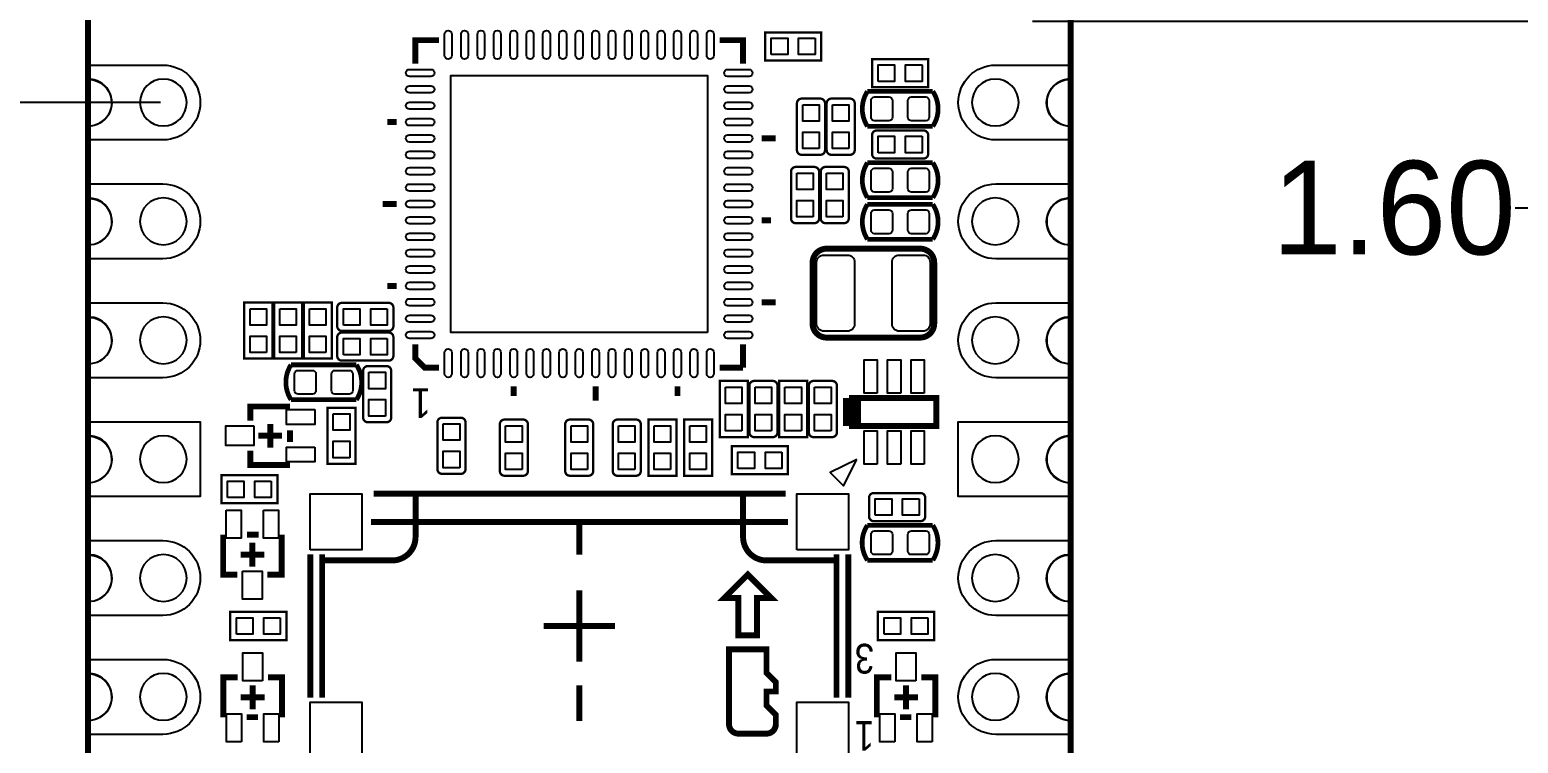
# Model space of a CAD drawing. Extents: x -3.1 to 72.3, y -97.3 to -26.1.
# Drawn here: x 23.13 to 54.94, y -78.91 to -63.66 of the extents above; entities that cross this region are included whole.
import ezdxf
from ezdxf.enums import TextEntityAlignment as Align

# ---------------------------------------------------------------- set-up
doc = ezdxf.new("R2010")
doc.units = 0
doc.header["$MEASUREMENT"] = 0
doc.layers.get('0').update_dxf_attribs({"linetype": 'CONTINUOUS'})
doc.layers.get('Defpoints').update_dxf_attribs({"linetype": 'CONTINUOUS'})
for name, color, linetype in [('BG_OUTLINE', 254, 'CONTINUOUS'), ('PG_SILKSCREEN_TOP', 254, 'CONTINUOUS'), ('PIN_TOP', 94, 'CONTINUOUS')]:
    doc.layers.add(name, color=color, linetype=linetype)
doc.dimstyles.get("Standard").update_dxf_attribs({"dimtxt": 2, "dimasz": 2, "dimexe": 0.18, "dimexo": 0.0625, "dimgap": 0.09, "dimtad": 0, "dimtih": 1, "dimtoh": 1, "dimdec": 4, "dimzin": 0, "dimdsep": 46, "dimtxsty": 'STANDARD', "dimcen": 0.09, "dimadec": 0, "dimazin": 0, "dimtfac": 1, "dimtdec": 4, "dimtofl": 0, "dimtmove": 0, "dimatfit": 3, "dimfxl": 1, "dimtolj": 1, "dimtzin": 0, "dimarcsym": 0})

# ---------------------------------------------------------------- blocks, each defined once
blk = doc.blocks.new('*D9')
at = {"color": 0, "linetype": 'Continuous', "lineweight": -2, "transparency": 16777216}
for p, q in [((19.178, -60.677), (19.178, -58.677)), ((25.921, -62.677), (18.998, -62.677)), ((25.921, -65.217), (18.998, -65.217)), ((19.178, -67.217), (19.178, -69.217))]:
    blk.add_line(p, q, dxfattribs=at)
at = {"color": 0, "linetype": 'Continuous', "transparency": 16777216}
for points in [[(18.845, -60.677), (19.511, -60.677), (19.178, -62.677)], [(18.845, -67.217), (19.511, -67.217), (19.178, -65.217)]]:
    blk.add_solid(points, dxfattribs=at)
at = {"layer": 'Defpoints', "color": 0, "linetype": 'Continuous', "transparency": 16777216}
for p in [(19.178, -62.677), (25.983, -62.677), (25.983, -65.217)]:
    blk.add_point(p, dxfattribs=at)
at = {"color": 0, "linetype": 'Continuous', "transparency": 16777216, "insert": (19.178, -63.947), "char_height": 2, "width": 9.33333, "attachment_point": 5}
blk.add_mtext('\\A1;2.54', dxfattribs=at)
blk = doc.blocks.new('*D10')
at = {"color": 0, "linetype": 'Continuous', "lineweight": -2, "transparency": 16777216}
for p, q in [((25.921, -42.357), (12.005, -42.357)), ((12.185, -44.357), (12.185, -65.397)), ((12.185, -88.617), (12.185, -67.577)), ((25.921, -90.617), (12.005, -90.617))]:
    blk.add_line(p, q, dxfattribs=at)
at = {"color": 0, "linetype": 'Continuous', "transparency": 16777216}
for points in [[(11.851, -44.357), (12.518, -44.357), (12.185, -42.357)], [(11.851, -88.617), (12.518, -88.617), (12.185, -90.617)]]:
    blk.add_solid(points, dxfattribs=at)
at = {"layer": 'Defpoints', "color": 0, "linetype": 'Continuous', "transparency": 16777216}
for p in [(25.983, -42.357), (12.185, -90.617), (25.983, -90.617)]:
    blk.add_point(p, dxfattribs=at)
at = {"color": 0, "linetype": 'Continuous', "transparency": 16777216, "insert": (12.185, -66.487), "char_height": 2, "attachment_point": 5}
blk.add_mtext('\\A1;48.26', dxfattribs=at)
blk = doc.blocks.new('*D11')
at = {"color": 0, "linetype": 'Continuous', "lineweight": -2, "transparency": 16777216}
for p, q in [((24.311, -40.987), (1.866, -40.987)), ((2.046, -42.987), (2.046, -65.397)), ((2.046, -89.987), (2.046, -67.577)), ((24.311, -91.987), (1.866, -91.987))]:
    blk.add_line(p, q, dxfattribs=at)
at = {"color": 0, "linetype": 'Continuous', "transparency": 16777216}
for points in [[(1.712, -42.987), (2.379, -42.987), (2.046, -40.987)], [(1.712, -89.987), (2.379, -89.987), (2.046, -91.987)]]:
    blk.add_solid(points, dxfattribs=at)
at = {"layer": 'Defpoints', "color": 0, "linetype": 'Continuous', "transparency": 16777216}
for p in [(2.046, -40.987), (24.373, -40.987), (24.373, -91.987)]:
    blk.add_point(p, dxfattribs=at)
at = {"color": 0, "linetype": 'Continuous', "transparency": 16777216, "insert": (2.046, -66.487), "char_height": 2, "width": 10.37528, "attachment_point": 5}
blk.add_mtext('\\A1;51.0', dxfattribs=at)
blk = doc.blocks.new('*D14')
at = {"color": 0, "linetype": 'Continuous', "lineweight": -2, "transparency": 16777216}
for p, q in [((56.874, -59.877), (56.874, -57.877)), ((44.557, -61.877), (57.054, -61.877)), ((44.557, -63.477), (57.054, -63.477)), ((56.874, -65.477), (56.874, -67.477)), ((56.874, -67.477), (54.874, -67.477))]:
    blk.add_line(p, q, dxfattribs=at)
at = {"color": 0, "linetype": 'Continuous', "transparency": 16777216}
for points in [[(56.541, -59.877), (57.207, -59.877), (56.874, -61.877)], [(56.541, -65.477), (57.207, -65.477), (56.874, -63.477)]]:
    blk.add_solid(points, dxfattribs=at)
at = {"layer": 'Defpoints', "color": 0, "linetype": 'Continuous', "transparency": 16777216}
for p in [(44.495, -61.877), (44.495, -63.477), (56.874, -63.477)]:
    blk.add_point(p, dxfattribs=at)
at = {"color": 0, "linetype": 'Continuous', "transparency": 16777216, "insert": (52.284, -67.477), "char_height": 2, "attachment_point": 5}
blk.add_mtext('\\A1;1.60', dxfattribs=at)

msp = doc.modelspace()

# ---------------------------------------------------------------- linework, layer by layer
at = {"layer": 'BG_OUTLINE'}
for points in [[(24.37003, -63.18435), (24.37003, -64.72461, -1.020355), (24.37003, -65.72435), (24.37003, -67.26461, -1.020355), (24.37003, -68.26435), (24.37003, -69.80461, -1.020355), (24.37003, -70.80435), (24.37003, -72.34461, -1.020355), (24.37003, -73.34435), (24.37003, -74.88461, -1.020355), (24.37003, -75.88435), (24.37003, -77.42461, -1.020355), (24.37003, -78.42435), (24.37003, -79.96461, -1.020355)], [(45.36998, -79.96461), (45.36998, -78.42435, -1.020488), (45.36998, -77.42461), (45.36998, -75.88435, -1.020488), (45.36998, -74.88461), (45.36998, -73.34435, -1.020488), (45.36998, -72.34461), (45.36998, -70.80435, -1.020488), (45.36998, -69.80461), (45.36998, -68.26435, -1.020488), (45.36998, -67.26461), (45.36998, -65.72435, -1.020488), (45.36998, -64.72461), (45.36998, -63.18435, -1.020488)], [(26.48356, -65.21737, 1), (25.48331, -65.21737)], [(44.26356, -65.21737, 1), (43.26331, -65.21737)], [(25.48331, -65.21737, 1), (26.48356, -65.21737)], [(43.26331, -65.21737, 1), (44.26356, -65.21737)], [(26.48356, -67.75737, 1), (25.48331, -67.75737)], [(44.26356, -67.75737, 1), (43.26331, -67.75737)], [(25.48331, -67.75737, 1), (26.48356, -67.75737)], [(43.26331, -67.75737, 1), (44.26356, -67.75737)], [(26.48356, -70.29737, 1), (25.48331, -70.29737)], [(44.26356, -70.29737, 1), (43.26331, -70.29737)], [(25.48331, -70.29737, 1), (26.48356, -70.29737)], [(43.26331, -70.29737, 1), (44.26356, -70.29737)], [(26.48356, -72.83737, 1), (25.48331, -72.83737)], [(44.26356, -72.83737, 1), (43.26331, -72.83737)], [(25.48331, -72.83737, 1), (26.48356, -72.83737)], [(43.26331, -72.83737, 1), (44.26356, -72.83737)], [(26.48356, -75.37737, 1), (25.48331, -75.37737)], [(44.26356, -75.37737, 1), (43.26331, -75.37737)], [(25.48331, -75.37737, 1), (26.48356, -75.37737)], [(43.26331, -75.37737, 1), (44.26356, -75.37737)], [(26.48356, -77.91737, 1), (25.48331, -77.91737)], [(44.26356, -77.91737, 1), (43.26331, -77.91737)], [(25.48331, -77.91737, 1), (26.48356, -77.91737)], [(43.26331, -77.91737, 1), (44.26356, -77.91737)]]:
    msp.add_lwpolyline(points, format="xyb", dxfattribs=at)
at = {"layer": 'PG_SILKSCREEN_TOP'}
for points, const_width in [([(34.87343, -91.98745), (45.37354, -91.98745), (45.37354, -40.98729), (24.37333, -40.98729), (24.37333, -91.98745), (34.87343, -91.98745)], 0.127), ([(31.87166, -63.88489), (31.37154, -63.88489), (31.37154, -64.38501)], 0.127), ([(38.37178, -64.38501), (38.37178, -63.88489), (37.87165, -63.88489)], 0.127), ([(40.0436, -64.31948), (38.84371, -64.31948), (38.84371, -63.71953), (40.0436, -63.71953), (40.0436, -64.31948)], 0.05004), ([(42.3296, -64.89098), (41.12971, -64.89098), (41.12971, -64.29103), (42.3296, -64.29103), (42.3296, -64.89098)], 0.05004), ([(41.03116, -64.97963), (42.42816, -64.97963)], 0.1016), ([(30.97174, -65.63495), (30.77159, -65.63495)], 0.127), ([(42.42816, -65.72639), (41.03116, -65.72639)], 0.1016), ([(38.77157, -65.98496), (39.07155, -65.98496)], 0.127), ([(41.03116, -66.50363), (42.42816, -66.50363)], 0.1016), ([(30.97174, -67.38501), (30.67177, -67.38501)], 0.127), ([(42.42816, -67.25039), (41.03116, -67.25039)], 0.1016), ([(41.03116, -67.39263), (42.42816, -67.39263)], 0.1016), ([(38.97172, -67.73502), (38.77157, -67.73502)], 0.127), ([(42.42816, -68.13939), (41.03116, -68.13939)], 0.1016), ([(30.97174, -69.13507), (30.77159, -69.13507)], 0.127), ([(27.71368, -70.69005), (27.71368, -69.49016), (28.31363, -69.49016), (28.31363, -70.69005), (27.71368, -70.69005)], 0.05004), ([(28.94863, -69.49016), (28.94863, -70.69005), (28.34868, -70.69005), (28.34868, -69.49016), (28.94863, -69.49016)], 0.05004), ([(28.98368, -70.69005), (28.98368, -69.49016), (29.58363, -69.49016), (29.58363, -70.69005), (28.98368, -70.69005)], 0.05004), ([(38.77157, -69.48508), (39.07155, -69.48508)], 0.127), ([(31.37154, -70.385), (31.37154, -70.68497), (31.57169, -70.88513), (31.87166, -70.88513)], 0.127), ([(38.37178, -70.88513), (38.37178, -70.385)], 0.127), ([(28.71216, -70.82163), (30.10916, -70.82163)], 0.1016), ([(37.87165, -70.88513), (38.37178, -70.88513)], 0.127), ([(33.47161, -71.48507), (33.47161, -71.28492)], 0.127), ([(35.22167, -71.28492), (35.22167, -71.5849)], 0.127), ([(36.97173, -71.48507), (36.97173, -71.28492)], 0.127), ([(37.87368, -72.36645), (37.87368, -71.16656), (38.47363, -71.16656), (38.47363, -72.36645), (37.87368, -72.36645)], 0.05004), ([(39.14368, -72.36645), (39.14368, -71.16656), (39.74363, -71.16656), (39.74363, -72.36645), (39.14368, -72.36645)], 0.05004), ([(30.10916, -71.56839), (28.71216, -71.56839)], 0.1016), ([(40.70273, -71.53003), (40.70273, -72.12998)], 0.381), ([(42.50258, -71.53003), (40.70273, -71.53003), (40.70273, -72.12998), (42.50258, -72.12998), (42.50258, -71.53003)], 0.127), ([(28.6926, -71.71291), (27.84271, -71.71291), (27.84271, -72.01289)], 0.127), ([(29.49168, -72.93795), (29.49168, -71.73806), (30.09163, -71.73806), (30.09163, -72.93795), (29.49168, -72.93795)], 0.05004), ([(28.26766, -72.59201), (28.26766, -72.08401)], 0.127), ([(28.6926, -72.47009), (28.6926, -72.22294)], 0.127), ([(36.34968, -73.19195), (36.34968, -71.99206), (36.94963, -71.99206), (36.94963, -73.19195), (36.34968, -73.19195)], 0.05004), ([(37.11168, -73.19195), (37.11168, -71.99206), (37.71163, -71.99206), (37.71163, -73.19195), (37.11168, -73.19195)], 0.05004), ([(28.52166, -72.33801), (28.01366, -72.33801)], 0.127), ([(27.84271, -72.65601), (27.84271, -72.9631), (28.6926, -72.9631)], 0.127), ([(38.13251, -72.56127), (39.3324, -72.56127), (39.3324, -73.16122), (38.13251, -73.16122), (38.13251, -72.56127)], 0.05004), ([(28.4231, -73.78098), (27.22321, -73.78098), (27.22321, -73.18103), (28.4231, -73.18103), (28.4231, -73.78098)], 0.05004), ([(30.47746, -73.57702), (39.28338, -73.57702)], 0.127), ([(39.32986, -74.18001), (31.51835, -74.18001), (30.41904, -74.17925)], 0.127), ([(34.87343, -74.11601), (34.87343, -74.87801)], 0.127), ([(27.26156, -74.45306), (27.26156, -75.30295), (27.56154, -75.30295)], 0.127), ([(28.01874, -74.45306), (27.77159, -74.45306)], 0.127), ([(28.20466, -75.30295), (28.51175, -75.30295), (28.51175, -74.45306)], 0.127), ([(41.03116, -74.25063), (42.42816, -74.25063)], 0.1016), ([(27.88666, -74.62401), (27.88666, -75.13201)], 0.127), ([(28.14066, -74.87801), (27.63266, -74.87801)], 0.127), ([(29.12338, -77.93083), (29.12338, -74.87191)], 0.127), ([(29.37738, -77.93083), (29.37738, -74.87191)], 0.127), ([(40.36949, -77.93083), (40.36949, -74.87191)], 0.127), ([(40.62349, -77.93083), (40.62349, -74.87191)], 0.127), ([(42.42816, -74.99739), (41.03116, -74.99739)], 0.1016), ([(38.27322, -75.80384), (38.27322, -76.60368), (38.67302, -76.60368), (38.67302, -75.80384), (38.97325, -75.80384), (38.47312, -75.30371), (37.97325, -75.80384), (38.27322, -75.80384)], 0.127), ([(34.87343, -75.64001), (34.87343, -76.40201)], 0.127), ([(27.41371, -76.10203), (28.6136, -76.10203), (28.6136, -76.70198), (27.41371, -76.70198), (27.41371, -76.10203)], 0.05004), ([(34.11143, -76.40201), (35.63543, -76.40201)], 0.127), ([(34.87343, -76.40201), (34.87343, -77.16401)], 0.127), ([(42.4566, -76.70198), (41.25671, -76.70198), (41.25671, -76.10203), (42.4566, -76.10203), (42.4566, -76.70198)], 0.05004), ([(27.57525, -77.50106), (27.26817, -77.50106), (27.26817, -78.35095)], 0.127), ([(27.89326, -78.18001), (27.89326, -77.67201)], 0.127), ([(28.51835, -78.35095), (28.51835, -77.50106), (28.21838, -77.50106)], 0.127), ([(34.87343, -77.67201), (34.87343, -78.43401)], 0.127), ([(41.53865, -77.50106), (41.23156, -77.50106), (41.23156, -78.35095)], 0.127), ([(41.85666, -78.18001), (41.85666, -77.67201)], 0.127), ([(42.48175, -78.35095), (42.48175, -77.50106), (42.18178, -77.50106)], 0.127), ([(27.63926, -77.92601), (28.14726, -77.92601)], 0.127), ([(41.60266, -77.92601), (42.11066, -77.92601)], 0.127), ([(27.76118, -78.35095), (28.00832, -78.35095)], 0.127), ([(41.72458, -78.35095), (41.97172, -78.35095)], 0.127)]:
    msp.add_lwpolyline(points, dxfattribs=dict(at, const_width=const_width))
for points, const_width in [([(39.52468, -66.18409), (39.52468, -65.23388, -0.413469), (39.62476, -65.13406), (40.02455, -65.13406, -0.413469), (40.12463, -65.23388), (40.12463, -66.23413, -0.413469), (40.02455, -66.33395), (39.62476, -66.33395, -0.413469), (39.52468, -66.23413), (39.52468, -66.18409)], 0.05004), ([(40.15968, -66.18409), (40.15968, -65.23388, -0.413469), (40.25976, -65.13406), (40.65955, -65.13406, -0.413469), (40.75963, -65.23388), (40.75963, -66.23413, -0.413469), (40.65955, -66.33395), (40.25976, -66.33395, -0.413469), (40.15968, -66.23413), (40.15968, -66.18409)], 0.05004), ([(41.03116, -64.97963, 0.294144), (41.03116, -65.72639)], 0.1016), ([(42.42816, -64.97963, -0.303708), (42.42816, -65.72639)], 0.1016), ([(41.27957, -65.81503), (42.22978, -65.81503, -0.413469), (42.3296, -65.91511), (42.3296, -66.3149, -0.413469), (42.22978, -66.41498), (41.22953, -66.41498, -0.413469), (41.12971, -66.3149), (41.12971, -65.91511, -0.413469), (41.22953, -65.81503), (41.27957, -65.81503)], 0.05004), ([(41.03116, -66.50363, 0.294144), (41.03116, -67.25039)], 0.1016), ([(42.42816, -66.50363, -0.303708), (42.42816, -67.25039)], 0.1016), ([(39.99763, -66.74442), (39.99763, -67.69463, -0.413469), (39.89755, -67.79445), (39.49776, -67.79445, -0.413469), (39.39768, -67.69463), (39.39768, -66.69438, -0.413469), (39.49776, -66.59456), (39.89755, -66.59456, -0.413469), (39.99763, -66.69438), (39.99763, -66.74442)], 0.05004), ([(40.63263, -66.74442), (40.63263, -67.69463, -0.413469), (40.53255, -67.79445), (40.13276, -67.79445, -0.413469), (40.03268, -67.69463), (40.03268, -66.69438, -0.413469), (40.13276, -66.59456), (40.53255, -66.59456, -0.413469), (40.63263, -66.69438), (40.63263, -66.74442)], 0.05004), ([(41.03116, -67.39263, 0.294144), (41.03116, -68.13939)], 0.1016), ([(42.42816, -67.39263, -0.303708), (42.42816, -68.13939)], 0.1016), ([(42.45813, -68.64002), (42.45813, -69.93999, -0.414207), (42.15815, -70.23997), (40.15816, -70.23997, -0.414207), (39.85818, -69.93999), (39.85818, -68.64002, -0.414207), (40.15816, -68.34005), (42.15815, -68.34005, -0.414207), (42.45813, -68.64002)], 0.127), ([(29.84957, -69.49803), (30.79978, -69.49803, -0.413469), (30.8996, -69.59811), (30.8996, -69.9979, -0.413469), (30.79978, -70.09798), (29.79953, -70.09798, -0.413469), (29.69971, -69.9979), (29.69971, -69.59811, -0.413469), (29.79953, -69.49803), (29.84957, -69.49803)], 0.05004), ([(30.74974, -70.73298), (29.79953, -70.73298, -0.413469), (29.69971, -70.6329), (29.69971, -70.23311, -0.413469), (29.79953, -70.13303), (30.79978, -70.13303, -0.413469), (30.8996, -70.23311), (30.8996, -70.6329, -0.413469), (30.79978, -70.73298), (30.74974, -70.73298)], 0.05004), ([(28.71216, -70.82163, 0.294144), (28.71216, -71.56839)], 0.1016), ([(30.10916, -70.82163, -0.303708), (30.10916, -71.56839)], 0.1016), ([(30.25368, -71.89909), (30.25368, -70.94888, -0.413469), (30.35376, -70.84906), (30.75355, -70.84906, -0.413469), (30.85363, -70.94888), (30.85363, -71.94913, -0.413469), (30.75355, -72.04895), (30.35376, -72.04895, -0.413469), (30.25368, -71.94913), (30.25368, -71.89909)], 0.05004), ([(38.50868, -72.21659), (38.50868, -71.26638, -0.413469), (38.60876, -71.16656), (39.00855, -71.16656, -0.413469), (39.10863, -71.26638), (39.10863, -72.26663, -0.413469), (39.00855, -72.36645), (38.60876, -72.36645, -0.413469), (38.50868, -72.26663), (38.50868, -72.21659)], 0.05004), ([(40.37863, -71.31642), (40.37863, -72.26663, -0.41347), (40.27855, -72.36645), (39.87876, -72.36645, -0.41347), (39.77868, -72.26663), (39.77868, -71.26638, -0.41347), (39.87876, -71.16656), (40.27855, -71.16656, -0.41347), (40.37863, -71.26638), (40.37863, -71.31642)], 0.05004), ([(32.44113, -72.10204), (32.44113, -73.05225, -0.413469), (32.34105, -73.15208), (31.94126, -73.15208, -0.413469), (31.84118, -73.05225), (31.84118, -72.052, -0.413469), (31.94126, -71.95218), (32.34105, -71.95218, -0.413469), (32.44113, -72.052), (32.44113, -72.10204)], 0.05004), ([(33.77463, -72.14192), (33.77463, -73.09213, -0.413469), (33.67455, -73.19195), (33.27476, -73.19195, -0.413469), (33.17468, -73.09213), (33.17468, -72.09188, -0.413469), (33.27476, -71.99206), (33.67455, -71.99206, -0.413469), (33.77463, -72.09188), (33.77463, -72.14192)], 0.05004), ([(35.17163, -72.14192), (35.17163, -73.09213, -0.413469), (35.07155, -73.19195), (34.67176, -73.19195, -0.413469), (34.57168, -73.09213), (34.57168, -72.09188, -0.413469), (34.67176, -71.99206), (35.07155, -71.99206, -0.413469), (35.17163, -72.09188), (35.17163, -72.14192)], 0.05004), ([(36.18763, -72.14192), (36.18763, -73.09213, -0.413469), (36.08755, -73.19195), (35.68776, -73.19195, -0.413469), (35.58768, -73.09213), (35.58768, -72.09188, -0.413469), (35.68776, -71.99206), (36.08755, -71.99206, -0.413469), (36.18763, -72.09188), (36.18763, -72.14192)], 0.05004), ([(31.37331, -73.60191), (31.37331, -74.50209, -0.414129), (30.87344, -75.00196), (29.37332, -75.00196)], 0.127), ([(38.37355, -73.60191), (38.37355, -74.50209, 0.414129), (38.87343, -75.00196), (40.37355, -75.00196)], 0.127), ([(42.11624, -74.16198), (41.16603, -74.16198, -0.413469), (41.06621, -74.0619), (41.06621, -73.66211, -0.413469), (41.16603, -73.56203), (42.16628, -73.56203, -0.413469), (42.2661, -73.66211), (42.2661, -74.0619, -0.413469), (42.16628, -74.16198), (42.11624, -74.16198)], 0.05004), ([(41.03116, -74.99739, -0.303708), (41.03116, -74.25063)], 0.1016), ([(42.42816, -74.99739, 0.294144), (42.42816, -74.25063)], 0.1016), ([(38.27348, -78.70198), (38.87343, -78.70198, 0.414051), (39.07332, -78.50208), (39.07332, -78.30193), (38.87343, -78.10203), (38.87343, -77.80205), (39.07332, -77.80205), (39.07332, -77.6019), (38.87343, -77.402), (38.87343, -76.90213), (38.07333, -76.90213), (38.07333, -78.50208, 0.414211), (38.27348, -78.70198)], 0.127)]:
    msp.add_lwpolyline(points, format="xyb", dxfattribs=dict(at, const_width=const_width))
msp.add_lwpolyline([(40.8023, -72.84321), (40.23664, -73.12591), (40.5196, -73.40887)], close=True, dxfattribs=at)
at = {"layer": 'PIN_TOP'}
for points in [[(32.14776, -63.75636), (32.14776, -64.21356, -1), (31.99536, -64.21356), (31.99536, -63.75636, -1)], [(32.49777, -63.75636), (32.49777, -64.21356, -1), (32.34537, -64.21356), (32.34537, -63.75636, -1)], [(32.84778, -63.75636), (32.84778, -64.21356, -1), (32.69538, -64.21356), (32.69538, -63.75636, -1)], [(33.1978, -63.75636), (33.1978, -64.21356, -1), (33.0454, -64.21356), (33.0454, -63.75636, -1)], [(33.54781, -63.75636), (33.54781, -64.21356, -1), (33.39541, -64.21356), (33.39541, -63.75636, -1)], [(33.89782, -63.75636), (33.89782, -64.21356, -1), (33.74542, -64.21356), (33.74542, -63.75636, -1)], [(34.24783, -63.75636), (34.24783, -64.21356, -1), (34.09543, -64.21356), (34.09543, -63.75636, -1)], [(34.59784, -63.75636), (34.59784, -64.21356, -1), (34.44544, -64.21356), (34.44544, -63.75636, -1)], [(34.94786, -63.75636), (34.94786, -64.21356, -1), (34.79546, -64.21356), (34.79546, -63.75636, -1)], [(35.29787, -63.75636), (35.29787, -64.21356, -1), (35.14547, -64.21356), (35.14547, -63.75636, -1)], [(35.64788, -63.75636), (35.64788, -64.21356, -1), (35.49548, -64.21356), (35.49548, -63.75636, -1)], [(35.99789, -63.75636), (35.99789, -64.21356, -1), (35.84549, -64.21356), (35.84549, -63.75636, -1)], [(36.3479, -63.75636), (36.3479, -64.21356, -1), (36.1955, -64.21356), (36.1955, -63.75636, -1)], [(36.69792, -63.75636), (36.69792, -64.21356, -1), (36.54552, -64.21356), (36.54552, -63.75636, -1)], [(37.04793, -63.75636), (37.04793, -64.21356, -1), (36.89553, -64.21356), (36.89553, -63.75636, -1)], [(37.39794, -63.75636), (37.39794, -64.21356, -1), (37.24554, -64.21356), (37.24554, -63.75636, -1)], [(37.74795, -63.75636), (37.74795, -64.21356, -1), (37.59555, -64.21356), (37.59555, -63.75636, -1)], [(31.24301, -64.50871), (31.70021, -64.50871, -1), (31.70021, -64.66111), (31.24301, -64.66111, -1)], [(38.0431, -64.50871), (38.5003, -64.50871, -1), (38.5003, -64.66111), (38.0431, -64.66111, -1)], [(31.24301, -64.85872), (31.70021, -64.85872, -1), (31.70021, -65.01112), (31.24301, -65.01112, -1)], [(38.0431, -64.85872), (38.5003, -64.85872, -1), (38.5003, -65.01112), (38.0431, -65.01112, -1)], [(31.24301, -65.20873), (31.70021, -65.20873, -1), (31.70021, -65.36113), (31.24301, -65.36113, -1)], [(38.0431, -65.20873), (38.5003, -65.20873, -1), (38.5003, -65.36113), (38.0431, -65.36113, -1)], [(41.56456, -65.53081, -0.414214), (41.48836, -65.60701), (41.18356, -65.60701, -0.414214), (41.10736, -65.53081), (41.10736, -65.17521, -0.414214), (41.18356, -65.09901), (41.48836, -65.09901, -0.414214), (41.56456, -65.17521)], [(42.35196, -65.53081, -0.414214), (42.27576, -65.60701), (41.97096, -65.60701, -0.414214), (41.89476, -65.53081), (41.89476, -65.17521, -0.414214), (41.97096, -65.09901), (42.27576, -65.09901, -0.414214), (42.35196, -65.17521)], [(31.24301, -65.55875), (31.70021, -65.55875, -1), (31.70021, -65.71115), (31.24301, -65.71115, -1)], [(38.0431, -65.55875), (38.5003, -65.55875, -1), (38.5003, -65.71115), (38.0431, -65.71115, -1)], [(31.24301, -65.90876), (31.70021, -65.90876, -1), (31.70021, -66.06116), (31.24301, -66.06116, -1)], [(38.0431, -65.90876), (38.5003, -65.90876, -1), (38.5003, -66.06116), (38.0431, -66.06116, -1)], [(31.24301, -66.25877), (31.70021, -66.25877, -1), (31.70021, -66.41117), (31.24301, -66.41117, -1)], [(38.0431, -66.25877), (38.5003, -66.25877, -1), (38.5003, -66.41117), (38.0431, -66.41117, -1)], [(31.24301, -66.60878), (31.70021, -66.60878, -1), (31.70021, -66.76118), (31.24301, -66.76118, -1)], [(38.0431, -66.60878), (38.5003, -66.60878, -1), (38.5003, -66.76118), (38.0431, -66.76118, -1)], [(41.56456, -67.05481, -0.414214), (41.48836, -67.13101), (41.18356, -67.13101, -0.414214), (41.10736, -67.05481), (41.10736, -66.69921, -0.414214), (41.18356, -66.62301), (41.48836, -66.62301, -0.414214), (41.56456, -66.69921)], [(42.35196, -67.05481, -0.414214), (42.27576, -67.13101), (41.97096, -67.13101, -0.414214), (41.89476, -67.05481), (41.89476, -66.69921, -0.414214), (41.97096, -66.62301), (42.27576, -66.62301, -0.414214), (42.35196, -66.69921)], [(31.24301, -66.95879), (31.70021, -66.95879, -1), (31.70021, -67.11119), (31.24301, -67.11119, -1)], [(38.0431, -66.95879), (38.5003, -66.95879, -1), (38.5003, -67.11119), (38.0431, -67.11119, -1)], [(31.24301, -67.30881), (31.70021, -67.30881, -1), (31.70021, -67.46121), (31.24301, -67.46121, -1)], [(38.0431, -67.30881), (38.5003, -67.30881, -1), (38.5003, -67.46121), (38.0431, -67.46121, -1)], [(31.24301, -67.65882), (31.70021, -67.65882, -1), (31.70021, -67.81122), (31.24301, -67.81122, -1)], [(38.0431, -67.65882), (38.5003, -67.65882, -1), (38.5003, -67.81122), (38.0431, -67.81122, -1)], [(41.56456, -67.94381, -0.414214), (41.48836, -68.02001), (41.18356, -68.02001, -0.414214), (41.10736, -67.94381), (41.10736, -67.58821, -0.414214), (41.18356, -67.51201), (41.48836, -67.51201, -0.414214), (41.56456, -67.58821)], [(42.35196, -67.94381, -0.414214), (42.27576, -68.02001), (41.97096, -68.02001, -0.414214), (41.89476, -67.94381), (41.89476, -67.58821, -0.414214), (41.97096, -67.51201), (42.27576, -67.51201, -0.414214), (42.35196, -67.58821)], [(31.24301, -68.00883), (31.70021, -68.00883, -1), (31.70021, -68.16123), (31.24301, -68.16123, -1)], [(38.0431, -68.00883), (38.5003, -68.00883, -1), (38.5003, -68.16123), (38.0431, -68.16123, -1)], [(31.24301, -68.35884), (31.70021, -68.35884, -1), (31.70021, -68.51124), (31.24301, -68.51124, -1)], [(38.0431, -68.35884), (38.5003, -68.35884, -1), (38.5003, -68.51124), (38.0431, -68.51124, -1)], [(31.24301, -68.70885), (31.70021, -68.70885, -1), (31.70021, -68.86125), (31.24301, -68.86125, -1)], [(38.0431, -68.70885), (38.5003, -68.70885, -1), (38.5003, -68.86125), (38.0431, -68.86125, -1)], [(40.75811, -68.62961), (40.75811, -69.95041, -0.414214), (40.60571, -70.10281), (40.09771, -70.10281, -0.414214), (39.94531, -69.95041), (39.94531, -68.62961, -0.414214), (40.09771, -68.47721), (40.60571, -68.47721, -0.414214)], [(42.37101, -68.62961), (42.37101, -69.95041, -0.414214), (42.21861, -70.10281), (41.71061, -70.10281, -0.414214), (41.55821, -69.95041), (41.55821, -68.62961, -0.414214), (41.71061, -68.47721), (42.21861, -68.47721, -0.414214)], [(31.24301, -69.05887), (31.70021, -69.05887, -1), (31.70021, -69.21127), (31.24301, -69.21127, -1)], [(38.0431, -69.05887), (38.5003, -69.05887, -1), (38.5003, -69.21127), (38.0431, -69.21127, -1)], [(31.24301, -69.40888), (31.70021, -69.40888, -1), (31.70021, -69.56128), (31.24301, -69.56128, -1)], [(38.0431, -69.40888), (38.5003, -69.40888, -1), (38.5003, -69.56128), (38.0431, -69.56128, -1)], [(31.24301, -69.75889), (31.70021, -69.75889, -1), (31.70021, -69.91129), (31.24301, -69.91129, -1)], [(38.0431, -69.75889), (38.5003, -69.75889, -1), (38.5003, -69.91129), (38.0431, -69.91129, -1)], [(31.24301, -70.1089), (31.70021, -70.1089, -1), (31.70021, -70.2613), (31.24301, -70.2613, -1)], [(38.0431, -70.1089), (38.5003, -70.1089, -1), (38.5003, -70.2613), (38.0431, -70.2613, -1)], [(32.14776, -70.55645), (32.14776, -71.01365, -1), (31.99536, -71.01365), (31.99536, -70.55645, -1)], [(32.49777, -70.55645), (32.49777, -71.01365, -1), (32.34537, -71.01365), (32.34537, -70.55645, -1)], [(32.84778, -70.55645), (32.84778, -71.01365, -1), (32.69538, -71.01365), (32.69538, -70.55645, -1)], [(33.1978, -70.55645), (33.1978, -71.01365, -1), (33.0454, -71.01365), (33.0454, -70.55645, -1)], [(33.54781, -70.55645), (33.54781, -71.01365, -1), (33.39541, -71.01365), (33.39541, -70.55645, -1)], [(33.89782, -70.55645), (33.89782, -71.01365, -1), (33.74542, -71.01365), (33.74542, -70.55645, -1)], [(34.24783, -70.55645), (34.24783, -71.01365, -1), (34.09543, -71.01365), (34.09543, -70.55645, -1)], [(34.59784, -70.55645), (34.59784, -71.01365, -1), (34.44544, -71.01365), (34.44544, -70.55645, -1)], [(34.94786, -70.55645), (34.94786, -71.01365, -1), (34.79546, -71.01365), (34.79546, -70.55645, -1)], [(35.29787, -70.55645), (35.29787, -71.01365, -1), (35.14547, -71.01365), (35.14547, -70.55645, -1)], [(35.64788, -70.55645), (35.64788, -71.01365, -1), (35.49548, -71.01365), (35.49548, -70.55645, -1)], [(35.99789, -70.55645), (35.99789, -71.01365, -1), (35.84549, -71.01365), (35.84549, -70.55645, -1)], [(36.3479, -70.55645), (36.3479, -71.01365, -1), (36.1955, -71.01365), (36.1955, -70.55645, -1)], [(36.69792, -70.55645), (36.69792, -71.01365, -1), (36.54552, -71.01365), (36.54552, -70.55645, -1)], [(37.04793, -70.55645), (37.04793, -71.01365, -1), (36.89553, -71.01365), (36.89553, -70.55645, -1)], [(37.39794, -70.55645), (37.39794, -71.01365, -1), (37.24554, -71.01365), (37.24554, -70.55645, -1)], [(37.74795, -70.55645), (37.74795, -71.01365, -1), (37.59555, -71.01365), (37.59555, -70.55645, -1)], [(29.24556, -71.37281, -0.414214), (29.16936, -71.44901), (28.86456, -71.44901, -0.414214), (28.78836, -71.37281), (28.78836, -71.01721, -0.414214), (28.86456, -70.94101), (29.16936, -70.94101, -0.414214), (29.24556, -71.01721)], [(30.03296, -71.37281, -0.414214), (29.95676, -71.44901), (29.65196, -71.44901, -0.414214), (29.57576, -71.37281), (29.57576, -71.01721, -0.414214), (29.65196, -70.94101), (29.95676, -70.94101, -0.414214), (30.03296, -71.01721)], [(41.10736, -74.44621, -0.414214), (41.18356, -74.37001), (41.48836, -74.37001, -0.414214), (41.56456, -74.44621), (41.56456, -74.80181, -0.414214), (41.48836, -74.87801), (41.18356, -74.87801, -0.414214), (41.10736, -74.80181)], [(41.89476, -74.44621, -0.414214), (41.97096, -74.37001), (42.27576, -74.37001, -0.414214), (42.35196, -74.44621), (42.35196, -74.80181, -0.414214), (42.27576, -74.87801), (41.97096, -74.87801, -0.414214), (41.89476, -74.80181)]]:
    msp.add_lwpolyline(points, format="xyb", close=True, dxfattribs=at)
for points in [[(38.97592, -64.19489), (38.97592, -63.84412), (39.32669, -63.84412), (39.32669, -64.19489)], [(39.91152, -63.84399), (39.91152, -64.19477), (39.56075, -64.19477), (39.56075, -63.84399)], [(41.26192, -64.76639), (41.26192, -64.41562), (41.61269, -64.41562), (41.61269, -64.76639)], [(42.19752, -64.41549), (42.19752, -64.76627), (41.84675, -64.76627), (41.84675, -64.41549)], [(37.61486, -70.12821), (32.12846, -70.12821), (32.12846, -64.64181), (37.61486, -64.64181)], [(39.64927, -65.26626), (40.00004, -65.26626), (40.00004, -65.61704), (39.64927, -65.61704)], [(40.28427, -65.26626), (40.63504, -65.26626), (40.63504, -65.61704), (40.28427, -65.61704)], [(40.00004, -66.20175), (39.64927, -66.20175), (39.64927, -65.85097), (40.00004, -65.85097)], [(40.63504, -66.20175), (40.28427, -66.20175), (40.28427, -65.85097), (40.63504, -65.85097)], [(41.26192, -66.29039), (41.26192, -65.93962), (41.61269, -65.93962), (41.61269, -66.29039)], [(42.19752, -65.93949), (42.19752, -66.29027), (41.84675, -66.29027), (41.84675, -65.93949)], [(39.52227, -66.72676), (39.87304, -66.72676), (39.87304, -67.07754), (39.52227, -67.07754)], [(40.15727, -66.72676), (40.50804, -66.72676), (40.50804, -67.07754), (40.15727, -67.07754)], [(39.87304, -67.66225), (39.52227, -67.66225), (39.52227, -67.31147), (39.87304, -67.31147)], [(40.50804, -67.66225), (40.15727, -67.66225), (40.15727, -67.31147), (40.50804, -67.31147)], [(27.83827, -69.62236), (28.18904, -69.62236), (28.18904, -69.97314), (27.83827, -69.97314)], [(28.47327, -69.62236), (28.82404, -69.62236), (28.82404, -69.97314), (28.47327, -69.97314)], [(29.10827, -69.62236), (29.45904, -69.62236), (29.45904, -69.97314), (29.10827, -69.97314)], [(29.83192, -69.97339), (29.83192, -69.62262), (30.18269, -69.62262), (30.18269, -69.97339)], [(30.76752, -69.62249), (30.76752, -69.97327), (30.41675, -69.97327), (30.41675, -69.62249)], [(28.18904, -70.55785), (27.83827, -70.55785), (27.83827, -70.20707), (28.18904, -70.20707)], [(28.82404, -70.55785), (28.47327, -70.55785), (28.47327, -70.20707), (28.82404, -70.20707)], [(29.45904, -70.55785), (29.10827, -70.55785), (29.10827, -70.20707), (29.45904, -70.20707)], [(29.83192, -70.60839), (29.83192, -70.25762), (30.18269, -70.25762), (30.18269, -70.60839)], [(30.76752, -70.25749), (30.76752, -70.60827), (30.41675, -70.60827), (30.41675, -70.25749)], [(41.24248, -71.42996), (40.96308, -71.42996), (40.96308, -70.71876), (41.24248, -70.71876)], [(41.74236, -71.42996), (41.46296, -71.42996), (41.46296, -70.71876), (41.74236, -70.71876)], [(42.24223, -71.42996), (41.96283, -71.42996), (41.96283, -70.71876), (42.24223, -70.71876)], [(30.37827, -70.98126), (30.72904, -70.98126), (30.72904, -71.33204), (30.37827, -71.33204)], [(30.72904, -71.91675), (30.37827, -71.91675), (30.37827, -71.56597), (30.72904, -71.56597)], [(37.99827, -71.29876), (38.34904, -71.29876), (38.34904, -71.64954), (37.99827, -71.64954)], [(38.63327, -71.29876), (38.98404, -71.29876), (38.98404, -71.64954), (38.63327, -71.64954)], [(39.26827, -71.29876), (39.61904, -71.29876), (39.61904, -71.64954), (39.26827, -71.64954)], [(39.90327, -71.29876), (40.25404, -71.29876), (40.25404, -71.64954), (39.90327, -71.64954)], [(29.21762, -71.77794), (29.21762, -72.09798), (28.61767, -72.09798), (28.61767, -71.77794)], [(29.61627, -71.87026), (29.96704, -71.87026), (29.96704, -72.22104), (29.61627, -72.22104)], [(38.34904, -72.23425), (37.99827, -72.23425), (37.99827, -71.88347), (38.34904, -71.88347)], [(38.98404, -72.23425), (38.63327, -72.23425), (38.63327, -71.88347), (38.98404, -71.88347)], [(39.61904, -72.23425), (39.26827, -72.23425), (39.26827, -71.88347), (39.61904, -71.88347)], [(40.25404, -72.23425), (39.90327, -72.23425), (39.90327, -71.88347), (40.25404, -71.88347)], [(27.91764, -72.12795), (27.91764, -72.54806), (27.3177, -72.54806), (27.3177, -72.12795)], [(31.96577, -72.08439), (32.31654, -72.08439), (32.31654, -72.43516), (31.96577, -72.43516)], [(33.29927, -72.12426), (33.65004, -72.12426), (33.65004, -72.47504), (33.29927, -72.47504)], [(34.69627, -72.12426), (35.04704, -72.12426), (35.04704, -72.47504), (34.69627, -72.47504)], [(35.71227, -72.12426), (36.06304, -72.12426), (36.06304, -72.47504), (35.71227, -72.47504)], [(36.47427, -72.12426), (36.82504, -72.12426), (36.82504, -72.47504), (36.47427, -72.47504)], [(37.23627, -72.12426), (37.58704, -72.12426), (37.58704, -72.47504), (37.23627, -72.47504)], [(29.96704, -72.80575), (29.61627, -72.80575), (29.61627, -72.45497), (29.96704, -72.45497)], [(41.24248, -72.94126), (40.96308, -72.94126), (40.96308, -72.23006), (41.24248, -72.23006)], [(41.74236, -72.94126), (41.46296, -72.94126), (41.46296, -72.23006), (41.74236, -72.23006)], [(42.24223, -72.94126), (41.96283, -72.94126), (41.96283, -72.23006), (42.24223, -72.23006)], [(29.21762, -72.57804), (29.21762, -72.89808), (28.61767, -72.89808), (28.61767, -72.57804)], [(32.31654, -73.01987), (31.96577, -73.01987), (31.96577, -72.66909), (32.31654, -72.66909)], [(33.65004, -73.05975), (33.29927, -73.05975), (33.29927, -72.70897), (33.65004, -72.70897)], [(35.04704, -73.05975), (34.69627, -73.05975), (34.69627, -72.70897), (35.04704, -72.70897)], [(36.06304, -73.05975), (35.71227, -73.05975), (35.71227, -72.70897), (36.06304, -72.70897)], [(36.82504, -73.05975), (36.47427, -73.05975), (36.47427, -72.70897), (36.82504, -72.70897)], [(37.58704, -73.05975), (37.23627, -73.05975), (37.23627, -72.70897), (37.58704, -72.70897)], [(38.26472, -73.03663), (38.26472, -72.68586), (38.61549, -72.68586), (38.61549, -73.03663)], [(39.20032, -72.68573), (39.20032, -73.03651), (38.84955, -73.03651), (38.84955, -72.68573)], [(27.35542, -73.65639), (27.35542, -73.30562), (27.70619, -73.30562), (27.70619, -73.65639)], [(28.29102, -73.30549), (28.29102, -73.65627), (27.94025, -73.65627), (27.94025, -73.30549)], [(29.12351, -74.77691), (29.12351, -73.57702), (30.22358, -73.57702), (30.22358, -74.77691)], [(39.52329, -74.77691), (39.52329, -73.57702), (40.62336, -73.57702), (40.62336, -74.77691)], [(41.19842, -74.03739), (41.19842, -73.68662), (41.54919, -73.68662), (41.54919, -74.03739)], [(42.13402, -73.68649), (42.13402, -74.03727), (41.78325, -74.03727), (41.78325, -73.68649)], [(27.32659, -73.92805), (27.64663, -73.92805), (27.64663, -74.52799), (27.32659, -74.52799)], [(28.12669, -73.92805), (28.44673, -73.92805), (28.44673, -74.52799), (28.12669, -74.52799)], [(27.6766, -75.22802), (28.09671, -75.22802), (28.09671, -75.82797), (27.6766, -75.82797)], [(27.54592, -76.57739), (27.54592, -76.22662), (27.89669, -76.22662), (27.89669, -76.57739)], [(28.48152, -76.22649), (28.48152, -76.57727), (28.13075, -76.57727), (28.13075, -76.22649)], [(41.38892, -76.57739), (41.38892, -76.22662), (41.73969, -76.22662), (41.73969, -76.57739)], [(42.32452, -76.22649), (42.32452, -76.57727), (41.97375, -76.57727), (41.97375, -76.22649)], [(28.10332, -77.57599), (27.6832, -77.57599), (27.6832, -76.97605), (28.10332, -76.97605)], [(42.06671, -77.57599), (41.6466, -77.57599), (41.6466, -76.97605), (42.06671, -76.97605)], [(29.12351, -79.22699), (29.12351, -78.0271), (30.22358, -78.0271), (30.22358, -79.22699)], [(39.52329, -79.22699), (39.52329, -78.0271), (40.62336, -78.0271), (40.62336, -79.22699)], [(27.65323, -78.87597), (27.33319, -78.87597), (27.33319, -78.27602), (27.65323, -78.27602)], [(28.45333, -78.87597), (28.13329, -78.87597), (28.13329, -78.27602), (28.45333, -78.27602)], [(41.61663, -78.87597), (41.29659, -78.87597), (41.29659, -78.27602), (41.61663, -78.27602)], [(42.41673, -78.87597), (42.09669, -78.87597), (42.09669, -78.27602), (42.41673, -78.27602)]]:
    msp.add_lwpolyline(points, close=True, dxfattribs=at)
for points in [[(24.37003, -64.4174, -0.0010716), (24.37346, -64.4174), (25.9734, -64.4174, -1), (25.9734, -66.01734), (24.37346, -66.01734, -0.0010716), (24.37003, -66.01733, -0.0010716)], [(45.37354, -66.01734, -0.00003969), (45.37341, -66.01734), (43.77347, -66.01734, -1), (43.77347, -64.4174), (45.37341, -64.4174, -0.00003969), (45.37354, -64.4174, -0.00003969)], [(24.37003, -66.9574, -0.0010716), (24.37346, -66.9574), (25.9734, -66.9574, -1), (25.9734, -68.55734), (24.37346, -68.55734, -0.0010716), (24.37003, -68.55733, -0.0010716)], [(45.37354, -68.55734, -0.00003969), (45.37341, -68.55734), (43.77347, -68.55734, -1), (43.77347, -66.9574), (45.37341, -66.9574, -0.00003969), (45.37354, -66.9574, -0.00003969)], [(24.37003, -69.4974, -0.0010716), (24.37346, -69.4974), (25.9734, -69.4974, -1), (25.9734, -71.09734), (24.37346, -71.09734, -0.0010716), (24.37003, -71.09733, -0.0010716)], [(45.37354, -71.09734, -0.00003969), (45.37341, -71.09734), (43.77347, -71.09734, -1), (43.77347, -69.4974), (45.37341, -69.4974, -0.00003969), (45.37354, -69.4974, -0.00003969)], [(24.37003, -74.5774, -0.0010716), (24.37346, -74.5774), (25.9734, -74.5774, -1), (25.9734, -76.17734), (24.37346, -76.17734, -0.0010716), (24.37003, -76.17733, -0.0010716)], [(45.37354, -76.17734, -0.00003969), (45.37341, -76.17734), (43.77347, -76.17734, -1), (43.77347, -74.5774), (45.37341, -74.5774, -0.00003969), (45.37354, -74.5774, -0.00003969)], [(24.37003, -77.1174, -0.0010716), (24.37346, -77.1174), (25.9734, -77.1174, -1), (25.9734, -78.71734), (24.37346, -78.71734, -0.0010716), (24.37003, -78.71733, -0.0010716)], [(45.37354, -78.71734, -0.00003969), (45.37341, -78.71734), (43.77347, -78.71734, -1), (43.77347, -77.1174), (45.37341, -77.1174, -0.00003969), (45.37354, -77.1174, -0.00003969)]]:
    msp.add_lwpolyline(points, format="xyb", dxfattribs=at)
for points in [[(24.37003, -72.0374), (26.77337, -72.0374), (26.77337, -73.63734), (24.37003, -73.63734)], [(45.37354, -73.63734), (42.97349, -73.63734), (42.97349, -72.0374), (45.37354, -72.0374)]]:
    msp.add_lwpolyline(points, dxfattribs=at)
for centre, start, end in [((24.38349, -65.21737), 268.835667, 91.542821), ((45.36338, -65.21737), 88.835667, 271.164333), ((24.38349, -67.75737), 268.835667, 91.542821), ((45.36338, -67.75737), 88.835667, 271.164333), ((24.38349, -70.29737), 268.835667, 91.542821), ((45.36338, -70.29737), 88.835667, 271.164333), ((24.38349, -72.83737), 268.835667, 91.542821), ((45.36338, -72.83737), 88.835667, 271.164333), ((24.38349, -75.37737), 268.835667, 91.542821), ((45.36338, -75.37737), 88.835667, 271.164333), ((24.38349, -77.91737), 268.835667, 91.542821), ((45.36338, -77.91737), 88.835667, 271.164333)]:
    msp.add_arc(centre, 0.5, start, end, dxfattribs=at)

# ---------------------------------------------------------------- texts
at = {"layer": 'PG_SILKSCREEN_TOP', "width": 0.88}
msp.add_text('1', height=0.635, rotation=180, dxfattribs=at).set_placement((31.69666, -71.32201))
for s, p in [('3', (40.96766, -76.78301)), ('1', (40.96766, -78.43401))]:
    msp.add_text(s, height=0.635, rotation=180, dxfattribs=at).set_placement(p, align=Align.CENTER)

# ---------------------------------------------------------------- dimensions: what is measured, and where the dimension line sits
at = {"color": 140, "linetype": 'Continuous'}
for base, p1, p2, text, picture, middle in [((2.0456, -40.98729), (24.37333, -91.98745), (24.37333, -40.98729), '51.0', '*D11', (2.0456, -66.48737)), ((12.18475, -90.61737), (25.98343, -42.35737), (25.98343, -90.61737), '48.26', '*D10', (12.18475, -66.48737)), ((19.17809, -62.67737), (25.98343, -65.21737), (25.98343, -62.67737), '2.54', '*D9', (19.17809, -63.94737))]:
    dim = msp.add_linear_dim(base=base, p1=p1, p2=p2, angle=90, text=text, dimstyle='Standard', dxfattribs=at)
    dim.commit()
    dim.dimension.update_dxf_attribs({"geometry": picture, "text_midpoint": middle, "dimtype": 160})
dim = msp.add_linear_dim(base=(56.87396, -63.47734), p1=(44.49482, -61.8774), p2=(44.49482, -63.47734), angle=90, text='1.60', dimstyle='Standard', dxfattribs=at)
dim.commit()
dim.dimension.update_dxf_attribs({"geometry": '*D14', "text_midpoint": (52.28396, -67.47734)})

doc.saveas('drawing.dxf')
